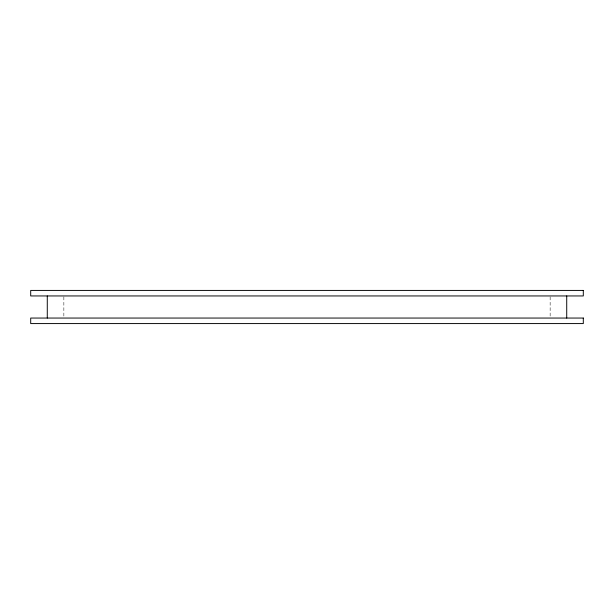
<?xml version="1.0" encoding="UTF-8"?>
<svg xmlns="http://www.w3.org/2000/svg" width="614" height="614" viewBox="0 0 614 614"><rect width="100%" height="100%" fill="white"/><g stroke="black" fill="none" stroke-linecap="round" stroke-linejoin="round"><path stroke-width="0.46" stroke-dasharray="3.07 2.3" d="M550.144 296.869L550.144 317.131M63.856 296.869L63.856 317.131"/><path stroke-width="0.92" d="M566.722 295.948L566.722 318.052M47.278 295.948L47.278 318.052M583.3 290.422L30.7 290.422L30.7 295.948L583.3 295.948L583.3 290.422M583.3 318.052L30.7 318.052L30.7 323.578L583.3 323.578L583.3 318.052"/></g></svg>
